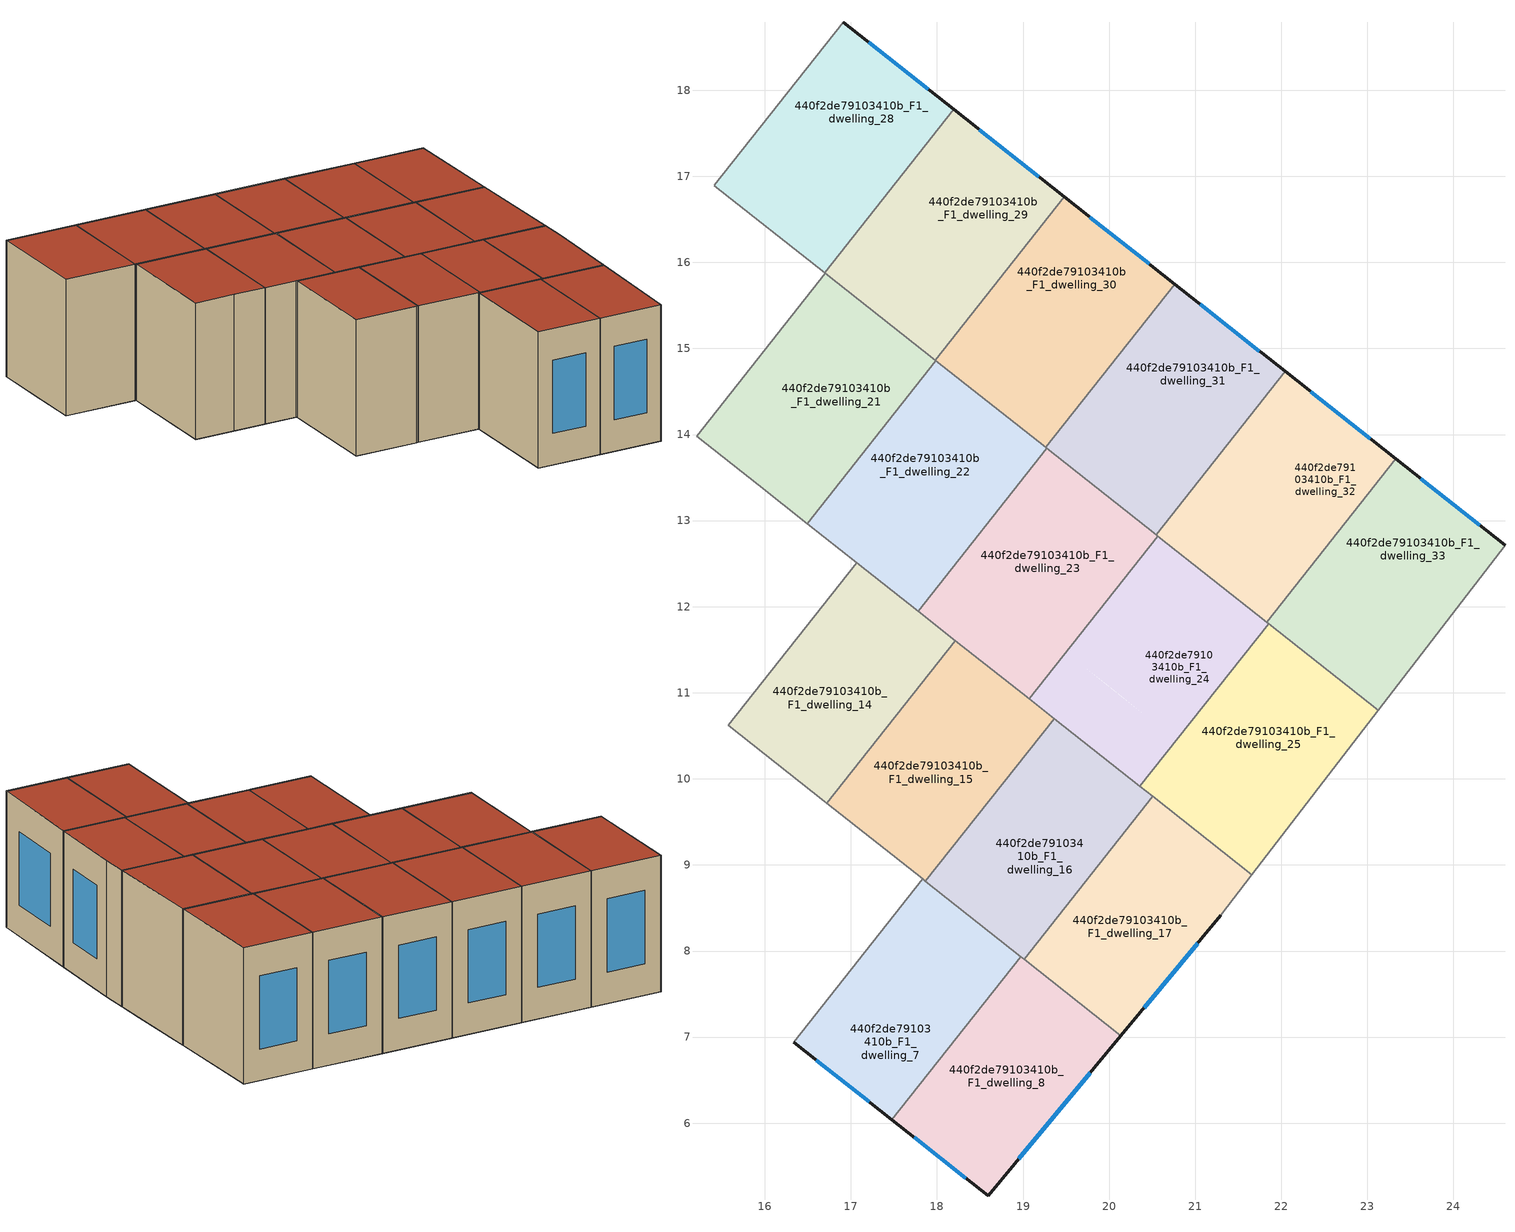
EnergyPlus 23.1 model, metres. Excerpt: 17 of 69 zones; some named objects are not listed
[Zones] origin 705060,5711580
440f2de79103410b_F1_dwelling_14
 floor to 440f2de79103410b_F0_dwelling_17 (EU_floor_Construction): 17.09,11.62 17.52,12.16 17.07,12.51 16.64,11.97 z3
 floor adiabatic (EU_floor_Construction): 16.72,9.72 18.21,11.61 17.52,12.16 17.09,11.62 16.64,11.97 15.57,10.62 z3
 wall to 440f2de79103410b_F1_dwelling_13 (EU_wall_Construction): 15.57,10.62 17.07,12.51 z3:6
 wall to 440f2de79103410b_F1_dwelling_15 (EU_wall_Construction): 18.21,11.61 16.72,9.72 z3:6
 wall to 440f2de79103410b_F1_dwelling_5 (EU_wall_Construction): 16.69,9.74 15.57,10.62 z3:6
 wall to 440f2de79103410b_F1_dwelling_23 (EU_wall_Construction): 17.78,11.95 18.21,11.61 z3:6
 wall to 440f2de79103410b_F1_dwelling_22 (EU_wall_Construction): 17.07,12.51 17.78,11.95 z3:6
 wall to 440f2de79103410b_F1_dwelling_6 (EU_wall_Construction): 16.72,9.72 16.69,9.74 z3:6
 roof outside (EU_roof_Construction): 18.21,11.61 16.72,9.72 15.57,10.62 17.07,12.51 z6
440f2de79103410b_F1_dwelling_15
 floor to 440f2de79103410b_F0_dwelling_8 (EU_floor_Construction): 17.87,8.81 18.08,9.08 16.93,9.98 16.72,9.72 z3
 floor to 440f2de79103410b_F0_dwelling_9 (EU_floor_Construction): 18.08,9.08 18.93,10.16 17.79,11.07 16.93,9.98 z3
 floor to 440f2de79103410b_F0_dwelling_10 (EU_floor_Construction): 18.93,10.16 19.36,10.7 18.21,11.61 17.79,11.07 z3
 wall to 440f2de79103410b_F1_dwelling_16 (EU_wall_Construction): 19.36,10.7 17.87,8.81 z3:6
 wall to 440f2de79103410b_F1_dwelling_6 (EU_wall_Construction): 17.83,8.84 16.72,9.72 z3:6
 wall to 440f2de79103410b_F1_dwelling_24 (EU_wall_Construction): 19.07,10.93 19.36,10.7 z3:6
 wall to 440f2de79103410b_F1_dwelling_23 (EU_wall_Construction): 18.21,11.61 19.07,10.93 z3:6
 wall to 440f2de79103410b_F1_dwelling_7 (EU_wall_Construction): 17.87,8.81 17.83,8.84 z3:6
 roof outside (EU_roof_Construction): 19.36,10.7 17.87,8.81 16.72,9.72 18.21,11.61 z6
440f2de79103410b_F1_dwelling_16
 floor to 440f2de79103410b_F0_dwelling_2 (EU_floor_Construction): 19.24,8.19 20.09,9.26 19.15,10 18.31,8.93 z3
 floor to 440f2de79103410b_F0_dwelling_3 (EU_floor_Construction): 20.09,9.26 20.51,9.79 19.57,10.53 19.15,10 z3
 floor to 440f2de79103410b_F0_dwelling_9 (EU_floor_Construction): 18.29,8.91 19.15,9.99 18.93,10.16 18.08,9.08 z3
 floor to 440f2de79103410b_F0_dwelling_1 (EU_floor_Construction): 19.01,7.91 19.24,8.19 18.31,8.93 18.29,8.91 18.08,8.64 z3
 floor adiabatic (EU_floor_Construction): 19.15,9.99 19.57,10.53 19.36,10.7 18.93,10.16 z3
 floor to 440f2de79103410b_F0_dwelling_8 (EU_floor_Construction): 18.08,8.64 18.29,8.91 18.08,9.08 17.87,8.81 z3
 wall to 440f2de79103410b_F1_dwelling_17 (EU_wall_Construction): 20.51,9.79 19.01,7.91 z3:6
 wall to 440f2de79103410b_F1_dwelling_7 (EU_wall_Construction): 18.97,7.94 17.87,8.81 z3:6
 wall to 440f2de79103410b_F1_dwelling_25 (EU_wall_Construction): 20.36,9.91 20.51,9.79 z3:6
 wall to 440f2de79103410b_F1_dwelling_24 (EU_wall_Construction): 19.36,10.7 20.36,9.91 z3:6
 wall to 440f2de79103410b_F1_dwelling_8 (EU_wall_Construction): 19.01,7.91 18.97,7.94 z3:6
 roof outside (EU_roof_Construction): 20.51,9.79 19.01,7.91 17.87,8.81 19.36,10.7 z6
440f2de79103410b_F1_dwelling_17
 floor to 440f2de79103410b_F0_dwelling_3 (EU_floor_Construction): 21.3,8.42 21.66,8.88 20.51,9.79 20.09,9.26 21.24,8.35 z3
 floor to 440f2de79103410b_F0_dwelling_2 (EU_floor_Construction): 20.37,7.3 21.24,8.35 20.09,9.26 19.24,8.19 z3
 floor to 440f2de79103410b_F0_dwelling_1 (EU_floor_Construction): 20.14,7.02 20.37,7.3 19.24,8.19 19.01,7.91 z3
 wall outside (EU_wall_Construction): 21.3,8.42 20.14,7.02 z3:6
 wall adiabatic (EU_wall_Construction): 21.66,8.88 21.3,8.42 z3:6
 wall to 440f2de79103410b_F1_dwelling_8 (EU_wall_Construction): 20.14,7.02 19.01,7.91 z3:6
 wall to 440f2de79103410b_F1_dwelling_25 (EU_wall_Construction): 20.51,9.79 21.66,8.88 z3:6
 window (EU_Window_Construction): 21.03,8.09 20.41,7.34 z3.69:5.31
 roof outside (EU_roof_Construction): 21.66,8.88 21.3,8.42 20.14,7.02 19.01,7.91 20.51,9.79 z6
440f2de79103410b_F1_dwelling_21
 floor to 440f2de79103410b_F0_dwelling_18 (EU_floor_Construction): 16.92,13.51 17.78,14.59 16.74,15.41 15.89,14.33 z3
 floor to 440f2de79103410b_F0_dwelling_17 (EU_floor_Construction): 16.49,12.96 16.92,13.51 15.89,14.33 15.46,13.78 z3
 floor to 440f2de79103410b_F0_dwelling_19 (EU_floor_Construction): 17.78,14.59 17.99,14.86 16.95,15.68 16.74,15.41 z3
 floor to 440f2de79103410b_F0_dwelling_25 (EU_floor_Construction): 15.89,14.33 16.74,15.41 16.49,15.61 15.64,14.52 z3
 floor to 440f2de79103410b_F0_dwelling_24 (EU_floor_Construction): 15.46,13.78 15.89,14.33 15.64,14.52 15.21,13.98 z3
 floor to 440f2de79103410b_F0_dwelling_26 (EU_floor_Construction): 16.74,15.41 16.95,15.68 16.7,15.87 16.49,15.61 z3
 wall to 440f2de79103410b_F1_dwelling_22 (EU_wall_Construction): 17.99,14.86 16.49,12.96 z3:6
 wall to 440f2de79103410b_F1_dwelling_20 (EU_wall_Construction): 15.21,13.98 16.7,15.87 z3:6
 wall to 440f2de79103410b_F1_dwelling_12 (EU_wall_Construction): 15.92,13.42 15.21,13.98 z3:6
 wall to 440f2de79103410b_F1_dwelling_29 (EU_wall_Construction): 16.7,15.87 17.98,14.86 z3:6
 wall to 440f2de79103410b_F1_dwelling_13 (EU_wall_Construction): 16.49,12.96 15.92,13.42 z3:6
 wall to 440f2de79103410b_F1_dwelling_30 (EU_wall_Construction): 17.98,14.86 17.99,14.86 z3:6
 roof outside (EU_roof_Construction): 17.99,14.86 16.49,12.96 15.21,13.98 16.7,15.87 z6
440f2de79103410b_F1_dwelling_22
 floor to 440f2de79103410b_F0_dwelling_18 (EU_floor_Construction): 17.94,12.7 18.8,13.78 17.78,14.59 16.92,13.51 z3
 floor to 440f2de79103410b_F0_dwelling_11 (EU_floor_Construction): 18.21,12.49 19.07,13.57 18.8,13.78 17.94,12.7 z3
 floor to 440f2de79103410b_F0_dwelling_17 (EU_floor_Construction): 17.52,12.16 17.94,12.7 16.92,13.51 16.49,12.96 z3
 floor adiabatic (EU_floor_Construction): 17.78,11.95 18.21,12.49 17.94,12.7 17.52,12.16 z3
 floor to 440f2de79103410b_F0_dwelling_19 (EU_floor_Construction): 18.8,13.78 19.01,14.05 17.99,14.86 17.78,14.59 z3
 floor to 440f2de79103410b_F0_dwelling_12 (EU_floor_Construction): 19.07,13.57 19.28,13.84 19.01,14.05 18.8,13.78 z3
 wall to 440f2de79103410b_F1_dwelling_23 (EU_wall_Construction): 19.28,13.84 17.78,11.95 z3:6
 wall to 440f2de79103410b_F1_dwelling_13 (EU_wall_Construction): 17.07,12.51 16.49,12.96 z3:6
 wall to 440f2de79103410b_F1_dwelling_30 (EU_wall_Construction): 17.99,14.86 19.26,13.85 z3:6
 wall to 440f2de79103410b_F1_dwelling_31 (EU_wall_Construction): 19.26,13.85 19.28,13.84 z3:6
 roof outside (EU_roof_Construction): 19.28,13.84 17.78,11.95 16.49,12.96 17.99,14.86 z6
440f2de79103410b_F1_dwelling_23
 floor to 440f2de79103410b_F0_dwelling_11 (EU_floor_Construction): 19.5,11.47 20.35,12.55 19.07,13.57 18.21,12.49 z3
 floor to 440f2de79103410b_F0_dwelling_10 (EU_floor_Construction): 19.07,10.93 19.5,11.47 18.21,12.49 17.78,11.95 z3
 floor to 440f2de79103410b_F0_dwelling_12 (EU_floor_Construction): 20.35,12.55 20.56,12.82 19.28,13.84 19.07,13.57 z3
 wall to 440f2de79103410b_F1_dwelling_24 (EU_wall_Construction): 20.56,12.82 19.07,10.93 z3:6
 wall to 440f2de79103410b_F1_dwelling_31 (EU_wall_Construction): 19.28,13.84 20.55,12.84 z3:6
 wall to 440f2de79103410b_F1_dwelling_32 (EU_wall_Construction): 20.55,12.84 20.56,12.82 z3:6
 roof outside (EU_roof_Construction): 20.56,12.82 19.07,10.93 17.78,11.95 19.28,13.84 z6
440f2de79103410b_F1_dwelling_24
 floor to 440f2de79103410b_F0_dwelling_11 (EU_floor_Construction): 20,11.07 20.86,12.16 20.35,12.55 19.5,11.47 z3
 floor to 440f2de79103410b_F0_dwelling_4 (EU_floor_Construction): 20.78,10.45 21.63,11.53 20.85,12.14 20,11.07 z3
 floor to 440f2de79103410b_F0_dwelling_3 (EU_floor_Construction): 20.36,9.91 20.78,10.45 20,11.07 19.57,10.53 z3
 floor to 440f2de79103410b_F0_dwelling_5 (EU_floor_Construction): 21.63,11.53 21.85,11.8 21.07,12.42 20.85,12.14 z3
 floor to 440f2de79103410b_F0_dwelling_12 (EU_floor_Construction): 20.86,12.16 21.07,12.42 20.56,12.82 20.35,12.55 z3
 floor to 440f2de79103410b_F0_dwelling_10 (EU_floor_Construction): 19.57,10.53 20,11.07 19.5,11.47 19.07,10.93 z3
 wall to 440f2de79103410b_F1_dwelling_25 (EU_wall_Construction): 21.85,11.8 20.36,9.91 z3:6
 wall to 440f2de79103410b_F1_dwelling_32 (EU_wall_Construction): 20.56,12.82 21.83,11.82 z3:6
 wall to 440f2de79103410b_F1_dwelling_33 (EU_wall_Construction): 21.83,11.82 21.85,11.8 z3:6
 roof outside (EU_roof_Construction): 21.85,11.8 20.36,9.91 19.07,10.93 20.56,12.82 z6
440f2de79103410b_F1_dwelling_25
 floor to 440f2de79103410b_F0_dwelling_4 (EU_floor_Construction): 22.08,9.43 22.91,10.52 21.63,11.53 20.78,10.45 z3
 floor to 440f2de79103410b_F0_dwelling_3 (EU_floor_Construction): 21.66,8.88 22.08,9.43 20.78,10.45 20.36,9.91 z3
 floor to 440f2de79103410b_F0_dwelling_5 (EU_floor_Construction): 22.91,10.52 23.13,10.8 21.85,11.8 21.63,11.53 z3
 wall adiabatic (EU_wall_Construction): 23.13,10.8 21.66,8.88 z3:6
 wall to 440f2de79103410b_F1_dwelling_33 (EU_wall_Construction): 21.85,11.8 23.13,10.8 z3:6
 roof outside (EU_roof_Construction): 23.13,10.8 21.66,8.88 20.36,9.91 21.85,11.8 z6
440f2de79103410b_F1_dwelling_28
 floor to 440f2de79103410b_F0_dwelling_26 (EU_floor_Construction): 16.69,15.88 17.34,16.69 16.05,17.71 15.41,16.89 z3
 floor to 440f2de79103410b_F0_dwelling_27 (EU_floor_Construction): 17.34,16.69 18.19,17.78 16.91,18.79 16.05,17.71 z3
 wall outside (EU_wall_Construction): 16.91,18.79 18.19,17.78 z3:6
 wall to 440f2de79103410b_F1_dwelling_29 (EU_wall_Construction): 18.19,17.78 16.69,15.88 z3:6
 wall to 440f2de79103410b_F1_dwelling_27 (EU_wall_Construction): 15.41,16.89 16.91,18.79 z3:6
 wall to 440f2de79103410b_F1_dwelling_20 (EU_wall_Construction): 16.69,15.88 15.41,16.89 z3:6
 window (EU_Window_Construction): 17.21,18.56 17.9,18.01 z3.69:5.31
 roof outside (EU_roof_Construction): 18.19,17.78 16.69,15.88 15.41,16.89 16.91,18.79 z6
440f2de79103410b_F1_dwelling_29
 floor to 440f2de79103410b_F0_dwelling_20 (EU_floor_Construction): 18.62,15.68 19.48,16.76 18.45,17.57 17.6,16.49 z3
 floor to 440f2de79103410b_F0_dwelling_19 (EU_floor_Construction): 17.98,14.87 18.62,15.68 17.6,16.49 16.95,15.68 z3
 floor to 440f2de79103410b_F0_dwelling_27 (EU_floor_Construction): 17.6,16.49 18.45,17.57 18.19,17.78 17.34,16.69 z3
 floor to 440f2de79103410b_F0_dwelling_26 (EU_floor_Construction): 16.95,15.68 17.6,16.49 17.34,16.69 16.69,15.88 z3
 wall outside (EU_wall_Construction): 18.19,17.78 19.48,16.76 z3:6
 wall to 440f2de79103410b_F1_dwelling_30 (EU_wall_Construction): 19.48,16.76 17.98,14.87 z3:6
 window (EU_Window_Construction): 18.49,17.54 19.18,17 z3.69:5.31
 roof outside (EU_roof_Construction): 19.48,16.76 17.98,14.87 16.69,15.88 18.19,17.78 z6
440f2de79103410b_F1_dwelling_30
 floor to 440f2de79103410b_F0_dwelling_20 (EU_floor_Construction): 19.65,14.86 20.51,15.95 19.48,16.76 18.62,15.68 z3
 floor to 440f2de79103410b_F0_dwelling_19 (EU_floor_Construction): 19.01,14.05 19.65,14.86 18.62,15.68 17.98,14.87 z3
 floor to 440f2de79103410b_F0_dwelling_12 (EU_floor_Construction): 19.26,13.85 19.91,14.66 19.65,14.86 19.01,14.05 z3
 floor to 440f2de79103410b_F0_dwelling_13 (EU_floor_Construction): 19.91,14.66 20.76,15.75 20.51,15.95 19.65,14.86 z3
 wall outside (EU_wall_Construction): 19.48,16.76 20.76,15.75 z3:6
 wall to 440f2de79103410b_F1_dwelling_31 (EU_wall_Construction): 20.76,15.75 19.26,13.85 z3:6
 window (EU_Window_Construction): 19.77,16.53 20.46,15.98 z3.69:5.31
 roof outside (EU_roof_Construction): 20.76,15.75 19.26,13.85 17.98,14.87 19.48,16.76 z6
440f2de79103410b_F1_dwelling_31
 floor to 440f2de79103410b_F0_dwelling_12 (EU_floor_Construction): 20.55,12.84 21.19,13.65 19.91,14.66 19.26,13.85 z3
 floor to 440f2de79103410b_F0_dwelling_13 (EU_floor_Construction): 21.19,13.65 22.04,14.73 20.76,15.75 19.91,14.66 z3
 wall outside (EU_wall_Construction): 20.76,15.75 22.04,14.73 z3:6
 wall to 440f2de79103410b_F1_dwelling_32 (EU_wall_Construction): 22.04,14.73 20.55,12.84 z3:6
 window (EU_Window_Construction): 21.06,15.51 21.75,14.97 z3.69:5.31
 roof outside (EU_roof_Construction): 22.04,14.73 20.55,12.84 19.26,13.85 20.76,15.75 z6
440f2de79103410b_F1_dwelling_32
 floor to 440f2de79103410b_F0_dwelling_13 (EU_floor_Construction): 21.71,13.24 22.57,14.32 22.04,14.73 21.19,13.65 z3
 floor to 440f2de79103410b_F0_dwelling_12 (EU_floor_Construction): 21.07,12.42 21.71,13.24 21.19,13.65 20.55,12.84 z3
 floor to 440f2de79103410b_F0_dwelling_6 (EU_floor_Construction): 22.47,12.63 23.33,13.72 22.57,14.32 21.7,13.23 z3
 floor to 440f2de79103410b_F0_dwelling_5 (EU_floor_Construction): 21.83,11.82 22.47,12.63 21.7,13.23 21.07,12.42 z3
 wall outside (EU_wall_Construction): 22.04,14.73 23.33,13.72 z3:6
 wall to 440f2de79103410b_F1_dwelling_33 (EU_wall_Construction): 23.33,13.72 21.83,11.82 z3:6
 window (EU_Window_Construction): 22.34,14.5 23.03,13.95 z3.69:5.31
 roof outside (EU_roof_Construction): 23.33,13.72 21.83,11.82 20.55,12.84 22.04,14.73 z6
440f2de79103410b_F1_dwelling_33
 floor to 440f2de79103410b_F0_dwelling_6 (EU_floor_Construction): 23.75,11.61 24.6,12.71 23.33,13.72 22.47,12.63 z3
 floor adiabatic (EU_floor_Construction): 23.13,10.8 23.75,11.61 22.47,12.63 21.83,11.82 z3
 wall outside (EU_wall_Construction): 23.33,13.72 24.6,12.71 z3:6
 wall adiabatic (EU_wall_Construction): 24.6,12.71 23.13,10.8 z3:6
 window (EU_Window_Construction): 23.62,13.49 24.3,12.95 z3.69:5.31
 roof outside (EU_roof_Construction): 24.6,12.71 23.13,10.8 21.83,11.82 23.33,13.72 z6
440f2de79103410b_F1_dwelling_7
 floor to 440f2de79103410b_F0_dwelling_1 (EU_floor_Construction): 18.34,7.14 18.97,7.94 18.08,8.64 17.45,7.84 z3
 floor to 440f2de79103410b_F0_dwelling_0 (EU_floor_Construction): 17.48,6.04 18.34,7.14 17.45,7.84 16.58,6.75 z3
 floor to 440f2de79103410b_F0_dwelling_7 (EU_floor_Construction): 16.58,6.75 17.44,7.83 17.19,8.02 16.34,6.94 z3
 floor to 440f2de79103410b_F0_dwelling_8 (EU_floor_Construction): 17.44,7.83 18.08,8.64 17.87,8.81 17.83,8.84 17.19,8.02 z3
 wall outside (EU_wall_Construction): 17.48,6.04 16.33,6.94 z3:6
 wall to 440f2de79103410b_F1_dwelling_8 (EU_wall_Construction): 18.97,7.94 17.48,6.04 z3:6
 wall to 440f2de79103410b_F1_dwelling_6 (EU_wall_Construction): 16.33,6.94 17.83,8.84 z3:6
 window (EU_Window_Construction): 17.21,6.25 16.6,6.73 z3.69:5.31
 roof outside (EU_roof_Construction): 18.97,7.94 17.48,6.04 16.33,6.94 17.83,8.84 z6
440f2de79103410b_F1_dwelling_8
 floor adiabatic (EU_floor_Construction): 18.6,5.16 20.14,7.02 18.97,7.94 17.48,6.04 z3
 wall outside (EU_wall_Construction): 20.14,7.02 18.6,5.16 17.48,6.04 z3:6
 window (EU_Window_Construction): 19.78,6.59 18.95,5.59 / 18.34,5.36 17.74,5.84 z3.69:5.31
 roof outside (EU_roof_Construction): 20.14,7.02 18.6,5.16 17.48,6.04 18.97,7.94 z6
[Building]
EU S2 Campaign: North Axis=0; Terrain=City; Solar Distribution=FullExterior
[Site:Location]
London: Latitude=51.5; Longitude=-0.5; Time Zone=0; Elevation=25
[SizingPeriod:WeatherFileDays]
AnnualSizingPeriod: Begin Month=1; Begin Day of Month=1; End Month=12; End Day of Month=31; Day of Week for Start Day=Monday; Use Weather File Daylight Saving Period=No; Use Weather File Rain and Snow Indicators=No
[MATERIAL]
EU_InternalMass_Material: Roughness=MediumRough; Thickness=0.1; Conductivity=1; Density=1800; Specific Heat=900; Thermal Absorptance=0.9; Solar Absorptance=0.7; Visible Absorptance=0.7
[MATERIAL:NOMASS] Roughness=MediumRough; Thermal Absorptance=0.9; Solar Absorptance=0.7; Visible Absorptance=0.7
Name | Thermal Resistance
EU_wall_NoMass | 0.635353
EU_roof_NoMass | 0.675062
EU_floor_NoMass | 1.96382
[WINDOWMATERIAL:SIMPLEGLAZINGSYSTEM]
EU_Window_SimpleGlazing: UFactor=2.96269; Solar Heat Gain Coefficient=0.76; Visible Transmittance=0.76
[CONSTRUCTION]
EU_wall_Construction: EU_wall_NoMass
EU_roof_Construction: EU_roof_NoMass
EU_floor_Construction: EU_floor_NoMass
EU_InternalMass_Construction: EU_InternalMass_Material
EU_Window_Construction: EU_Window_SimpleGlazing
[ZONE] Type=1; Multiplier=1; Ceiling Height=autocalculate; Floor Area=autocalculate; Part of Total Floor Area=Yes
Name | Volume
440f2de79103410b_F1_dwelling_14; 440f2de79103410b_F1_dwelling_7; 440f2de79103410b_F1_dwelling_8 | 10.5491
440f2de79103410b_F1_dwelling_15; 440f2de79103410b_F1_dwelling_16 | 10.552
440f2de79103410b_F1_dwelling_17 | 10.5476
440f2de79103410b_F1_dwelling_21 | 11.8696
440f2de79103410b_F1_dwelling_22; 440f2de79103410b_F1_dwelling_24 | 11.8689
440f2de79103410b_F1_dwelling_23 | 11.8682
440f2de79103410b_F1_dwelling_25 | 11.8623
440f2de79103410b_F1_dwelling_28; 440f2de79103410b_F1_dwelling_33 | 11.8704
440f2de79103410b_F1_dwelling_29 | 11.8652
440f2de79103410b_F1_dwelling_30 | 11.8674
440f2de79103410b_F1_dwelling_31 | 11.8616
440f2de79103410b_F1_dwelling_32 | 11.8718
[INTERNALMASS] Construction=EU_InternalMass_Construction
Name | Zone or ZoneList | Surface Area
440f2de79103410b_F1_dwelling_7_EU_InternalMass | 440f2de79103410b_F1_dwelling_7 | 3.51593
440f2de79103410b_F1_dwelling_8_EU_InternalMass | 440f2de79103410b_F1_dwelling_8 | 3.51656
440f2de79103410b_F1_dwelling_14_EU_InternalMass | 440f2de79103410b_F1_dwelling_14 | 3.51596
440f2de79103410b_F1_dwelling_15_EU_InternalMass | 440f2de79103410b_F1_dwelling_15 | 3.51745
440f2de79103410b_F1_dwelling_16_EU_InternalMass | 440f2de79103410b_F1_dwelling_16 | 3.51728
440f2de79103410b_F1_dwelling_17_EU_InternalMass | 440f2de79103410b_F1_dwelling_17 | 3.51547
440f2de79103410b_F1_dwelling_21_EU_InternalMass | 440f2de79103410b_F1_dwelling_21 | 3.9564
440f2de79103410b_F1_dwelling_22_EU_InternalMass | 440f2de79103410b_F1_dwelling_22 | 3.95606
440f2de79103410b_F1_dwelling_23_EU_InternalMass | 440f2de79103410b_F1_dwelling_23 | 3.95602
440f2de79103410b_F1_dwelling_24_EU_InternalMass | 440f2de79103410b_F1_dwelling_24 | 3.95606
440f2de79103410b_F1_dwelling_25_EU_InternalMass | 440f2de79103410b_F1_dwelling_25 | 3.95415
440f2de79103410b_F1_dwelling_28_EU_InternalMass | 440f2de79103410b_F1_dwelling_28 | 3.95679
440f2de79103410b_F1_dwelling_29_EU_InternalMass | 440f2de79103410b_F1_dwelling_29 | 3.9554
440f2de79103410b_F1_dwelling_30_EU_InternalMass | 440f2de79103410b_F1_dwelling_30 | 3.95584
440f2de79103410b_F1_dwelling_31_EU_InternalMass | 440f2de79103410b_F1_dwelling_31 | 3.95384
440f2de79103410b_F1_dwelling_32_EU_InternalMass | 440f2de79103410b_F1_dwelling_32 | 3.95723
440f2de79103410b_F1_dwelling_33_EU_InternalMass | 440f2de79103410b_F1_dwelling_33 | 3.95678
[OTHEREQUIPMENT] Fuel Type=Electricity; Design Level Calculation Method=Watts/Area; Power per Zone Floor Area=1; Fraction Latent=0; Fraction Radiant=0; Fraction Lost=0; Carbon Dioxide Generation Rate=0; EndUse Subcategory=EU_Step8_InternalGains
Name | Zone or ZoneList or Space or SpaceList | Schedule
EU_Step8_InternalGain_440f2de79103410b_F1_dwelling_7_f000 | 440f2de79103410b_F1_dwelling_7 | EU_Step8_GainSchedule_440f2de79103410b_F1_dwelling_7_f000
EU_Step8_InternalGain_440f2de79103410b_F1_dwelling_8_f000 | 440f2de79103410b_F1_dwelling_8 | EU_Step8_GainSchedule_440f2de79103410b_F1_dwelling_8_f000
EU_Step8_InternalGain_440f2de79103410b_F1_dwelling_14_f000 | 440f2de79103410b_F1_dwelling_14 | EU_Step8_GainSchedule_440f2de79103410b_F1_dwelling_14_f000
EU_Step8_InternalGain_440f2de79103410b_F1_dwelling_15_f000 | 440f2de79103410b_F1_dwelling_15 | EU_Step8_GainSchedule_440f2de79103410b_F1_dwelling_15_f000
EU_Step8_InternalGain_440f2de79103410b_F1_dwelling_16_f000 | 440f2de79103410b_F1_dwelling_16 | EU_Step8_GainSchedule_440f2de79103410b_F1_dwelling_16_f000
EU_Step8_InternalGain_440f2de79103410b_F1_dwelling_17_f000 | 440f2de79103410b_F1_dwelling_17 | EU_Step8_GainSchedule_440f2de79103410b_F1_dwelling_17_f000
EU_Step8_InternalGain_440f2de79103410b_F1_dwelling_21_f000 | 440f2de79103410b_F1_dwelling_21 | EU_Step8_GainSchedule_440f2de79103410b_F1_dwelling_21_f000
EU_Step8_InternalGain_440f2de79103410b_F1_dwelling_22_f000 | 440f2de79103410b_F1_dwelling_22 | EU_Step8_GainSchedule_440f2de79103410b_F1_dwelling_22_f000
EU_Step8_InternalGain_440f2de79103410b_F1_dwelling_23_f000 | 440f2de79103410b_F1_dwelling_23 | EU_Step8_GainSchedule_440f2de79103410b_F1_dwelling_23_f000
EU_Step8_InternalGain_440f2de79103410b_F1_dwelling_24_f000 | 440f2de79103410b_F1_dwelling_24 | EU_Step8_GainSchedule_440f2de79103410b_F1_dwelling_24_f000
EU_Step8_InternalGain_440f2de79103410b_F1_dwelling_25_f000 | 440f2de79103410b_F1_dwelling_25 | EU_Step8_GainSchedule_440f2de79103410b_F1_dwelling_25_f000
EU_Step8_InternalGain_440f2de79103410b_F1_dwelling_28_f000 | 440f2de79103410b_F1_dwelling_28 | EU_Step8_GainSchedule_440f2de79103410b_F1_dwelling_28_f000
EU_Step8_InternalGain_440f2de79103410b_F1_dwelling_29_f000 | 440f2de79103410b_F1_dwelling_29 | EU_Step8_GainSchedule_440f2de79103410b_F1_dwelling_29_f000
EU_Step8_InternalGain_440f2de79103410b_F1_dwelling_30_f000 | 440f2de79103410b_F1_dwelling_30 | EU_Step8_GainSchedule_440f2de79103410b_F1_dwelling_30_f000
EU_Step8_InternalGain_440f2de79103410b_F1_dwelling_31_f000 | 440f2de79103410b_F1_dwelling_31 | EU_Step8_GainSchedule_440f2de79103410b_F1_dwelling_31_f000
EU_Step8_InternalGain_440f2de79103410b_F1_dwelling_32_f000 | 440f2de79103410b_F1_dwelling_32 | EU_Step8_GainSchedule_440f2de79103410b_F1_dwelling_32_f000
EU_Step8_InternalGain_440f2de79103410b_F1_dwelling_33_f000 | 440f2de79103410b_F1_dwelling_33 | EU_Step8_GainSchedule_440f2de79103410b_F1_dwelling_33_f000
[ZONEVENTILATION:DESIGNFLOWRATE] Schedule=EU_AlwaysOn; Design Flow Rate Calculation Method=AirChanges/Hour; Air Changes per Hour=0.555504; Ventilation Type=Natural; Fan Pressure Rise=0; Fan Total Efficiency=1; Constant Term Coefficient=1; Temperature Term Coefficient=0; Velocity Term Coefficient=0; Velocity Squared Term Coefficient=0; Minimum Indoor Temperature=-100; Maximum Indoor Temperature=100; Delta Temperature=-100; Minimum Outdoor Temperature=-100; Maximum Outdoor Temperature=100; Maximum Wind Speed=40
Name | Zone or ZoneList or Space or SpaceList
EU_ConstantAir_440f2de79103410b_F1_dwelling_7 | 440f2de79103410b_F1_dwelling_7
EU_ConstantAir_440f2de79103410b_F1_dwelling_8 | 440f2de79103410b_F1_dwelling_8
EU_ConstantAir_440f2de79103410b_F1_dwelling_14 | 440f2de79103410b_F1_dwelling_14
EU_ConstantAir_440f2de79103410b_F1_dwelling_15 | 440f2de79103410b_F1_dwelling_15
EU_ConstantAir_440f2de79103410b_F1_dwelling_16 | 440f2de79103410b_F1_dwelling_16
EU_ConstantAir_440f2de79103410b_F1_dwelling_17 | 440f2de79103410b_F1_dwelling_17
EU_ConstantAir_440f2de79103410b_F1_dwelling_21 | 440f2de79103410b_F1_dwelling_21
EU_ConstantAir_440f2de79103410b_F1_dwelling_22 | 440f2de79103410b_F1_dwelling_22
EU_ConstantAir_440f2de79103410b_F1_dwelling_23 | 440f2de79103410b_F1_dwelling_23
EU_ConstantAir_440f2de79103410b_F1_dwelling_24 | 440f2de79103410b_F1_dwelling_24
EU_ConstantAir_440f2de79103410b_F1_dwelling_25 | 440f2de79103410b_F1_dwelling_25
EU_ConstantAir_440f2de79103410b_F1_dwelling_28 | 440f2de79103410b_F1_dwelling_28
EU_ConstantAir_440f2de79103410b_F1_dwelling_29 | 440f2de79103410b_F1_dwelling_29
EU_ConstantAir_440f2de79103410b_F1_dwelling_30 | 440f2de79103410b_F1_dwelling_30
EU_ConstantAir_440f2de79103410b_F1_dwelling_31 | 440f2de79103410b_F1_dwelling_31
EU_ConstantAir_440f2de79103410b_F1_dwelling_32 | 440f2de79103410b_F1_dwelling_32
EU_ConstantAir_440f2de79103410b_F1_dwelling_33 | 440f2de79103410b_F1_dwelling_33
[HVACTEMPLATE:ZONE:IDEALLOADSAIRSYSTEM] System Availability Schedule=EU_AlwaysOn; Maximum Heating Supply Air Temperature=50; Minimum Cooling Supply Air Temperature=13; Maximum Heating Supply Air Humidity Ratio=0.0156; Minimum Cooling Supply Air Humidity Ratio=0.0077; Heating Limit=NoLimit; Cooling Limit=NoLimit; Heating Availability Schedule=EU_AlwaysOn; Cooling Availability Schedule=EU_CoolingOff; Dehumidification Control Type=ConstantSensibleHeatRatio; Cooling Sensible Heat Ratio=0.7; Dehumidification Setpoint=60; Humidification Control Type=None; Humidification Setpoint=30; Outdoor Air Method=None; Outdoor Air Flow Rate per Person=0.00944; Outdoor Air Flow Rate per Zone Floor Area=0; Outdoor Air Flow Rate per Zone=0; Demand Controlled Ventilation Type=None; Outdoor Air Economizer Type=NoEconomizer; Heat Recovery Type=None; Sensible Heat Recovery Effectiveness=0.7; Latent Heat Recovery Effectiveness=0.65
Name | Template Thermostat
440f2de79103410b_F1_dwelling_7 | EU_HeatOnly_440f2de79103410b_F1_dwelling_7
440f2de79103410b_F1_dwelling_8 | EU_HeatOnly_440f2de79103410b_F1_dwelling_8
440f2de79103410b_F1_dwelling_14 | EU_HeatOnly_440f2de79103410b_F1_dwelling_14
440f2de79103410b_F1_dwelling_15 | EU_HeatOnly_440f2de79103410b_F1_dwelling_15
440f2de79103410b_F1_dwelling_16 | EU_HeatOnly_440f2de79103410b_F1_dwelling_16
440f2de79103410b_F1_dwelling_17 | EU_HeatOnly_440f2de79103410b_F1_dwelling_17
440f2de79103410b_F1_dwelling_21 | EU_HeatOnly_440f2de79103410b_F1_dwelling_21
440f2de79103410b_F1_dwelling_22 | EU_HeatOnly_440f2de79103410b_F1_dwelling_22
440f2de79103410b_F1_dwelling_23 | EU_HeatOnly_440f2de79103410b_F1_dwelling_23
440f2de79103410b_F1_dwelling_24 | EU_HeatOnly_440f2de79103410b_F1_dwelling_24
440f2de79103410b_F1_dwelling_25 | EU_HeatOnly_440f2de79103410b_F1_dwelling_25
440f2de79103410b_F1_dwelling_28 | EU_HeatOnly_440f2de79103410b_F1_dwelling_28
440f2de79103410b_F1_dwelling_29 | EU_HeatOnly_440f2de79103410b_F1_dwelling_29
440f2de79103410b_F1_dwelling_30 | EU_HeatOnly_440f2de79103410b_F1_dwelling_30
440f2de79103410b_F1_dwelling_31 | EU_HeatOnly_440f2de79103410b_F1_dwelling_31
440f2de79103410b_F1_dwelling_32 | EU_HeatOnly_440f2de79103410b_F1_dwelling_32
440f2de79103410b_F1_dwelling_33 | EU_HeatOnly_440f2de79103410b_F1_dwelling_33
[SIZING:ZONE] Zone Cooling Design Supply Air Temperature Input Method=SupplyAirTemperature; Zone Cooling Design Supply Air Temperature=13; Zone Heating Design Supply Air Temperature Input Method=SupplyAirTemperature; Zone Heating Design Supply Air Temperature=50; Zone Cooling Design Supply Air Humidity Ratio=0.008; Zone Heating Design Supply Air Humidity Ratio=0.008; Cooling Design Air Flow Method=DesignDay; Cooling Design Air Flow Rate=0; Cooling Minimum Air Flow per Zone Floor Area=0.000762; Cooling Minimum Air Flow=0; Cooling Minimum Air Flow Fraction=0.2; Heating Design Air Flow Method=DesignDay; Heating Design Air Flow Rate=0; Heating Maximum Air Flow per Zone Floor Area=0.002032; Heating Maximum Air Flow=0.141576; Heating Maximum Air Flow Fraction=0.3; Account for Dedicated Outdoor Air System=No; Dedicated Outdoor Air System Control Strategy=NeutralSupplyAir; Dedicated Outdoor Air Low Setpoint Temperature for Design=autosize; Dedicated Outdoor Air High Setpoint Temperature for Design=autosize; Zone Load Sizing Method=Sensible Load Only No Latent Load; Zone Latent Cooling Design Supply Air Humidity Ratio Input Method=HumidityRatioDifference; Zone Cooling Design Supply Air Humidity Ratio Difference=0.005; Zone Latent Heating Design Supply Air Humidity Ratio Input Method=HumidityRatioDifference; Zone Humidification Design Supply Air Humidity Ratio Difference=0.005
440f2de79103410b_F1_dwelling_7; 440f2de79103410b_F1_dwelling_8; 440f2de79103410b_F1_dwelling_14; 440f2de79103410b_F1_dwelling_15; 440f2de79103410b_F1_dwelling_16; 440f2de79103410b_F1_dwelling_17; 440f2de79103410b_F1_dwelling_21; 440f2de79103410b_F1_dwelling_22; 440f2de79103410b_F1_dwelling_23; 440f2de79103410b_F1_dwelling_24; 440f2de79103410b_F1_dwelling_25; 440f2de79103410b_F1_dwelling_28; 440f2de79103410b_F1_dwelling_29; 440f2de79103410b_F1_dwelling_30; 440f2de79103410b_F1_dwelling_31; 440f2de79103410b_F1_dwelling_32; 440f2de79103410b_F1_dwelling_33
[SCHEDULE:CONSTANT]
Name | Hourly Value
EU_AlwaysOn | 1
EU_CoolingOff | 0
[SCHEDULE:FILE] Column Number=1; Rows to Skip at Top=0; Number of Hours of Data=8760; Column Separator=Comma; Interpolate to Timestep=No; Minutes per Item=60; Adjust Schedule for Daylight Savings=Yes
Name | File
EU_Step8_GainSchedule_440f2de79103410b_F1_dwelling_7_f000 | ../../schedules/440f2de79103410b/440f2de79103410b_F1_dwelling_7_f000_gain.csv
EU_Step8_GainSchedule_440f2de79103410b_F1_dwelling_8_f000 | ../../schedules/440f2de79103410b/440f2de79103410b_F1_dwelling_8_f000_gain.csv
EU_Step8_GainSchedule_440f2de79103410b_F1_dwelling_14_f000 | ../../schedules/440f2de79103410b/440f2de79103410b_F1_dwelling_14_f000_gain.csv
EU_Step8_GainSchedule_440f2de79103410b_F1_dwelling_15_f000 | ../../schedules/440f2de79103410b/440f2de79103410b_F1_dwelling_15_f000_gain.csv
EU_Step8_GainSchedule_440f2de79103410b_F1_dwelling_16_f000 | ../../schedules/440f2de79103410b/440f2de79103410b_F1_dwelling_16_f000_gain.csv
EU_Step8_GainSchedule_440f2de79103410b_F1_dwelling_17_f000 | ../../schedules/440f2de79103410b/440f2de79103410b_F1_dwelling_17_f000_gain.csv
EU_Step8_GainSchedule_440f2de79103410b_F1_dwelling_21_f000 | ../../schedules/440f2de79103410b/440f2de79103410b_F1_dwelling_21_f000_gain.csv
EU_Step8_GainSchedule_440f2de79103410b_F1_dwelling_22_f000 | ../../schedules/440f2de79103410b/440f2de79103410b_F1_dwelling_22_f000_gain.csv
EU_Step8_GainSchedule_440f2de79103410b_F1_dwelling_23_f000 | ../../schedules/440f2de79103410b/440f2de79103410b_F1_dwelling_23_f000_gain.csv
EU_Step8_GainSchedule_440f2de79103410b_F1_dwelling_24_f000 | ../../schedules/440f2de79103410b/440f2de79103410b_F1_dwelling_24_f000_gain.csv
EU_Step8_GainSchedule_440f2de79103410b_F1_dwelling_25_f000 | ../../schedules/440f2de79103410b/440f2de79103410b_F1_dwelling_25_f000_gain.csv
EU_Step8_GainSchedule_440f2de79103410b_F1_dwelling_28_f000 | ../../schedules/440f2de79103410b/440f2de79103410b_F1_dwelling_28_f000_gain.csv
EU_Step8_GainSchedule_440f2de79103410b_F1_dwelling_29_f000 | ../../schedules/440f2de79103410b/440f2de79103410b_F1_dwelling_29_f000_gain.csv
EU_Step8_GainSchedule_440f2de79103410b_F1_dwelling_30_f000 | ../../schedules/440f2de79103410b/440f2de79103410b_F1_dwelling_30_f000_gain.csv
EU_Step8_GainSchedule_440f2de79103410b_F1_dwelling_31_f000 | ../../schedules/440f2de79103410b/440f2de79103410b_F1_dwelling_31_f000_gain.csv
EU_Step8_GainSchedule_440f2de79103410b_F1_dwelling_32_f000 | ../../schedules/440f2de79103410b/440f2de79103410b_F1_dwelling_32_f000_gain.csv
EU_Step8_GainSchedule_440f2de79103410b_F1_dwelling_33_f000 | ../../schedules/440f2de79103410b/440f2de79103410b_F1_dwelling_33_f000_gain.csv
